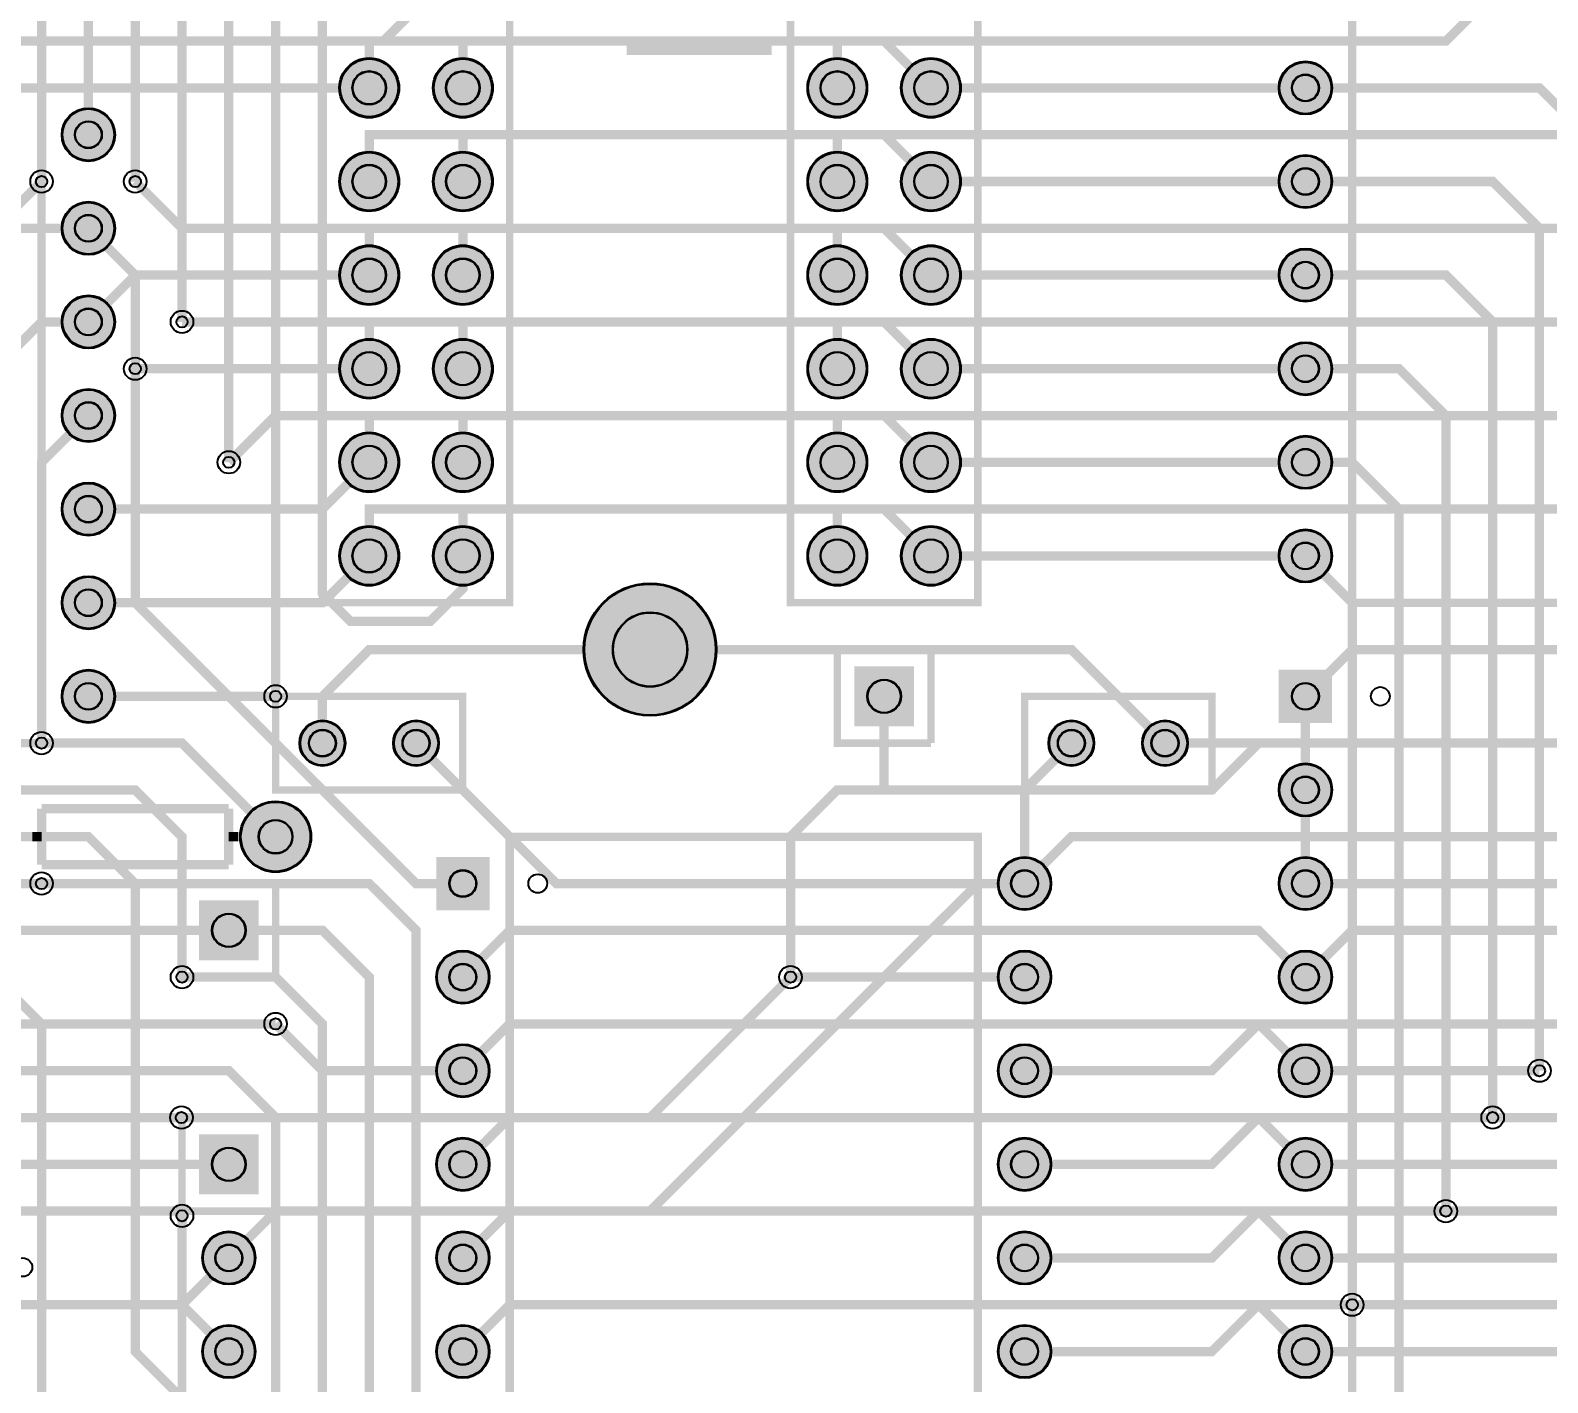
# Model space of a CAD drawing. Header units: millimetres. Extents: x 0 to 244, y -1 to 136.
# Drawn here: x 50.5 to 91.66, y 29.64 to 66.33 of the extents above; entities that cross this region are included whole.
import ezdxf

# ---------------------------------------------------------------- set-up
doc = ezdxf.new("R2010")
doc.units = ezdxf.units.MM
for name, color, linetype, true_color in [('BottomLayer', 7, 'Continuous', 0x0000ff), ('BottomSolderMaskLayer', 7, 'Continuous', 0xaa00ff), ('Hole', 7, 'Continuous', 0x222222), ('Multi-Layer', 7, 'Continuous', 0xc0c0c0), ('TopLayer', 7, 'Continuous', 0xff0000), ('TopSilkLayer', 7, 'Continuous', 0xffcc00), ('TopSolderMaskLayer', 7, 'Continuous', 0x800080)]:
    doc.layers.add(name, color=color, linetype=linetype, true_color=true_color)

msp = doc.modelspace()

# ---------------------------------------------------------------- hatches: boundary and pattern name
at = {"layer": 'BottomSolderMaskLayer'}
for points in [[(58.877, 64.77, 1), (60.503, 64.77, 1)], [(61.417, 64.77, 1), (63.043, 64.77, 1)], [(71.577, 64.77, 1), (73.203, 64.77, 1)], [(74.117, 64.77, 1), (75.743, 64.77, 1)], [(84.366, 64.77, 1), (85.814, 64.77, 1)], [(51.346, 63.5, 1), (52.794, 63.5, 1)], [(58.877, 62.23, 1), (60.503, 62.23, 1)], [(61.417, 62.23, 1), (63.043, 62.23, 1)], [(71.577, 62.23, 1), (73.203, 62.23, 1)], [(74.117, 62.23, 1), (75.743, 62.23, 1)], [(84.366, 62.23, 1), (85.814, 62.23, 1)], [(51.346, 60.96, 1), (52.794, 60.96, 1)], [(58.877, 59.69, 1), (60.503, 59.69, 1)], [(61.417, 59.69, 1), (63.043, 59.69, 1)], [(71.577, 59.69, 1), (73.203, 59.69, 1)], [(74.117, 59.69, 1), (75.743, 59.69, 1)], [(84.366, 59.69, 1), (85.814, 59.69, 1)], [(51.346, 58.42, 1), (52.794, 58.42, 1)], [(58.877, 57.15, 1), (60.503, 57.15, 1)], [(61.417, 57.15, 1), (63.043, 57.15, 1)], [(71.577, 57.15, 1), (73.203, 57.15, 1)], [(74.117, 57.15, 1), (75.743, 57.15, 1)], [(84.366, 57.15, 1), (85.814, 57.15, 1)], [(51.346, 55.88, 1), (52.794, 55.88, 1)], [(58.877, 54.61, 1), (60.503, 54.61, 1)], [(61.417, 54.61, 1), (63.043, 54.61, 1)], [(71.577, 54.61, 1), (73.203, 54.61, 1)], [(74.117, 54.61, 1), (75.743, 54.61, 1)], [(84.366, 54.61, 1), (85.814, 54.61, 1)], [(51.346, 53.34, 1), (52.794, 53.34, 1)], [(58.877, 52.07, 1), (60.503, 52.07, 1)], [(61.417, 52.07, 1), (63.043, 52.07, 1)], [(71.577, 52.07, 1), (73.203, 52.07, 1)], [(74.117, 52.07, 1), (75.743, 52.07, 1)], [(84.366, 52.07, 1), (85.814, 52.07, 1)], [(51.346, 50.8, 1), (52.794, 50.8, 1)], [(65.507, 49.53, 1), (69.114, 49.53, 1)], [(74.473, 49.073), (74.473, 47.447), (72.847, 47.447), (72.847, 49.073)], [(51.346, 48.26, 1), (52.794, 48.26, 1)], [(85.814, 48.984), (85.814, 47.536), (84.366, 47.536), (84.366, 48.984)], [(57.798, 46.99, 1), (59.042, 46.99, 1)], [(60.338, 46.99, 1), (61.582, 46.99, 1)], [(78.118, 46.99, 1), (79.362, 46.99, 1)], [(80.658, 46.99, 1), (81.902, 46.99, 1)], [(84.366, 45.72, 1), (85.814, 45.72, 1)], [(56.185, 44.45, 1), (58.115, 44.45, 1)], [(62.954, 43.904), (62.954, 42.456), (61.506, 42.456), (61.506, 43.904)], [(76.746, 43.18, 1), (78.194, 43.18, 1)], [(84.366, 43.18, 1), (85.814, 43.18, 1)], [(56.693, 42.723), (56.693, 41.097), (55.067, 41.097), (55.067, 42.723)], [(61.506, 40.64, 1), (62.954, 40.64, 1)], [(76.746, 40.64, 1), (78.194, 40.64, 1)], [(84.366, 40.64, 1), (85.814, 40.64, 1)], [(61.506, 38.1, 1), (62.954, 38.1, 1)], [(76.746, 38.1, 1), (78.194, 38.1, 1)], [(84.366, 38.1, 1), (85.814, 38.1, 1)], [(56.693, 36.373), (56.693, 34.747), (55.067, 34.747), (55.067, 36.373)], [(61.506, 35.56, 1), (62.954, 35.56, 1)], [(76.746, 35.56, 1), (78.194, 35.56, 1)], [(84.366, 35.56, 1), (85.814, 35.56, 1)], [(55.156, 33.02, 1), (56.604, 33.02, 1)], [(61.506, 33.02, 1), (62.954, 33.02, 1)], [(76.746, 33.02, 1), (78.194, 33.02, 1)], [(84.366, 33.02, 1), (85.814, 33.02, 1)], [(55.156, 30.48, 1), (56.604, 30.48, 1)], [(61.506, 30.48, 1), (62.954, 30.48, 1)], [(76.746, 30.48, 1), (78.194, 30.48, 1)], [(84.366, 30.48, 1), (85.814, 30.48, 1)]]:
    msp.add_hatch(color=256, dxfattribs=at).paths.add_polyline_path(points)
at = {"layer": 'Multi-Layer'}
for points in [[(58.903, 64.77, 1), (60.478, 64.77, 1)], [(61.443, 64.77, 1), (63.018, 64.77, 1)], [(71.603, 64.77, 1), (73.178, 64.77, 1)], [(74.143, 64.77, 1), (75.718, 64.77, 1)], [(84.392, 64.77, 1), (85.789, 64.77, 1)], [(51.372, 63.5, 1), (52.769, 63.5, 1)], [(58.903, 62.23, 1), (60.478, 62.23, 1)], [(61.443, 62.23, 1), (63.018, 62.23, 1)], [(71.603, 62.23, 1), (73.178, 62.23, 1)], [(74.143, 62.23, 1), (75.718, 62.23, 1)], [(84.392, 62.23, 1), (85.789, 62.23, 1)], [(51.372, 60.96, 1), (52.769, 60.96, 1)], [(58.903, 59.69, 1), (60.478, 59.69, 1)], [(61.443, 59.69, 1), (63.018, 59.69, 1)], [(71.603, 59.69, 1), (73.178, 59.69, 1)], [(74.143, 59.69, 1), (75.718, 59.69, 1)], [(84.392, 59.69, 1), (85.789, 59.69, 1)], [(51.372, 58.42, 1), (52.769, 58.42, 1)], [(58.903, 57.15, 1), (60.478, 57.15, 1)], [(61.443, 57.15, 1), (63.018, 57.15, 1)], [(71.603, 57.15, 1), (73.178, 57.15, 1)], [(74.143, 57.15, 1), (75.718, 57.15, 1)], [(84.392, 57.15, 1), (85.789, 57.15, 1)], [(51.372, 55.88, 1), (52.769, 55.88, 1)], [(58.903, 54.61, 1), (60.478, 54.61, 1)], [(61.443, 54.61, 1), (63.018, 54.61, 1)], [(71.603, 54.61, 1), (73.178, 54.61, 1)], [(74.143, 54.61, 1), (75.718, 54.61, 1)], [(84.392, 54.61, 1), (85.789, 54.61, 1)], [(51.372, 53.34, 1), (52.769, 53.34, 1)], [(58.903, 52.07, 1), (60.478, 52.07, 1)], [(61.443, 52.07, 1), (63.018, 52.07, 1)], [(71.603, 52.07, 1), (73.178, 52.07, 1)], [(74.143, 52.07, 1), (75.718, 52.07, 1)], [(84.392, 52.07, 1), (85.789, 52.07, 1)], [(51.372, 50.8, 1), (52.769, 50.8, 1)], [(74.448, 49.047), (74.448, 47.473), (72.873, 47.473), (72.873, 49.047)], [(51.372, 48.26, 1), (52.769, 48.26, 1)], [(85.789, 48.959), (85.789, 47.562), (84.392, 47.562), (84.392, 48.959)], [(57.823, 46.99, 1), (59.017, 46.99, 1)], [(60.363, 46.99, 1), (61.557, 46.99, 1)], [(78.143, 46.99, 1), (79.337, 46.99, 1)], [(80.683, 46.99, 1), (81.877, 46.99, 1)], [(84.392, 45.72, 1), (85.789, 45.72, 1)], [(56.21, 44.45, 1), (58.09, 44.45, 1)], [(62.929, 43.879), (62.929, 42.482), (61.532, 42.482), (61.532, 43.879)], [(76.772, 43.18, 1), (78.169, 43.18, 1)], [(84.392, 43.18, 1), (85.789, 43.18, 1)], [(56.668, 42.697), (56.668, 41.123), (55.093, 41.123), (55.093, 42.697)], [(61.532, 40.64, 1), (62.929, 40.64, 1)], [(76.772, 40.64, 1), (78.169, 40.64, 1)], [(84.392, 40.64, 1), (85.789, 40.64, 1)], [(61.532, 38.1, 1), (62.929, 38.1, 1)], [(76.772, 38.1, 1), (78.169, 38.1, 1)], [(84.392, 38.1, 1), (85.789, 38.1, 1)], [(56.668, 36.347), (56.668, 34.773), (55.093, 34.773), (55.093, 36.347)], [(61.532, 35.56, 1), (62.929, 35.56, 1)], [(76.772, 35.56, 1), (78.169, 35.56, 1)], [(84.392, 35.56, 1), (85.789, 35.56, 1)], [(55.182, 33.02, 1), (56.579, 33.02, 1)], [(61.532, 33.02, 1), (62.929, 33.02, 1)], [(76.772, 33.02, 1), (78.169, 33.02, 1)], [(84.392, 33.02, 1), (85.789, 33.02, 1)], [(55.182, 30.48, 1), (56.579, 30.48, 1)], [(61.532, 30.48, 1), (62.929, 30.48, 1)], [(76.772, 30.48, 1), (78.169, 30.48, 1)], [(84.392, 30.48, 1), (85.789, 30.48, 1)]]:
    msp.add_hatch(color=256, dxfattribs=at).paths.add_polyline_path(points)
at = {"layer": 'TopSolderMaskLayer'}
for points in [[(58.877, 64.77, 1), (60.503, 64.77, 1)], [(61.417, 64.77, 1), (63.043, 64.77, 1)], [(71.577, 64.77, 1), (73.203, 64.77, 1)], [(74.117, 64.77, 1), (75.743, 64.77, 1)], [(84.366, 64.77, 1), (85.814, 64.77, 1)], [(51.346, 63.5, 1), (52.794, 63.5, 1)], [(58.877, 62.23, 1), (60.503, 62.23, 1)], [(61.417, 62.23, 1), (63.043, 62.23, 1)], [(71.577, 62.23, 1), (73.203, 62.23, 1)], [(74.117, 62.23, 1), (75.743, 62.23, 1)], [(84.366, 62.23, 1), (85.814, 62.23, 1)], [(51.346, 60.96, 1), (52.794, 60.96, 1)], [(58.877, 59.69, 1), (60.503, 59.69, 1)], [(61.417, 59.69, 1), (63.043, 59.69, 1)], [(71.577, 59.69, 1), (73.203, 59.69, 1)], [(74.117, 59.69, 1), (75.743, 59.69, 1)], [(84.366, 59.69, 1), (85.814, 59.69, 1)], [(51.346, 58.42, 1), (52.794, 58.42, 1)], [(58.877, 57.15, 1), (60.503, 57.15, 1)], [(61.417, 57.15, 1), (63.043, 57.15, 1)], [(71.577, 57.15, 1), (73.203, 57.15, 1)], [(74.117, 57.15, 1), (75.743, 57.15, 1)], [(84.366, 57.15, 1), (85.814, 57.15, 1)], [(51.346, 55.88, 1), (52.794, 55.88, 1)], [(58.877, 54.61, 1), (60.503, 54.61, 1)], [(61.417, 54.61, 1), (63.043, 54.61, 1)], [(71.577, 54.61, 1), (73.203, 54.61, 1)], [(74.117, 54.61, 1), (75.743, 54.61, 1)], [(84.366, 54.61, 1), (85.814, 54.61, 1)], [(51.346, 53.34, 1), (52.794, 53.34, 1)], [(58.877, 52.07, 1), (60.503, 52.07, 1)], [(61.417, 52.07, 1), (63.043, 52.07, 1)], [(71.577, 52.07, 1), (73.203, 52.07, 1)], [(74.117, 52.07, 1), (75.743, 52.07, 1)], [(84.366, 52.07, 1), (85.814, 52.07, 1)], [(51.346, 50.8, 1), (52.794, 50.8, 1)], [(65.507, 49.53, 1), (69.114, 49.53, 1)], [(74.473, 49.073), (74.473, 47.447), (72.847, 47.447), (72.847, 49.073)], [(51.346, 48.26, 1), (52.794, 48.26, 1)], [(85.814, 48.984), (85.814, 47.536), (84.366, 47.536), (84.366, 48.984)], [(57.798, 46.99, 1), (59.042, 46.99, 1)], [(60.338, 46.99, 1), (61.582, 46.99, 1)], [(78.118, 46.99, 1), (79.362, 46.99, 1)], [(80.658, 46.99, 1), (81.902, 46.99, 1)], [(84.366, 45.72, 1), (85.814, 45.72, 1)], [(56.185, 44.45, 1), (58.115, 44.45, 1)], [(62.954, 43.904), (62.954, 42.456), (61.506, 42.456), (61.506, 43.904)], [(76.746, 43.18, 1), (78.194, 43.18, 1)], [(84.366, 43.18, 1), (85.814, 43.18, 1)], [(56.693, 42.723), (56.693, 41.097), (55.067, 41.097), (55.067, 42.723)], [(61.506, 40.64, 1), (62.954, 40.64, 1)], [(76.746, 40.64, 1), (78.194, 40.64, 1)], [(84.366, 40.64, 1), (85.814, 40.64, 1)], [(61.506, 38.1, 1), (62.954, 38.1, 1)], [(76.746, 38.1, 1), (78.194, 38.1, 1)], [(84.366, 38.1, 1), (85.814, 38.1, 1)], [(56.693, 36.373), (56.693, 34.747), (55.067, 34.747), (55.067, 36.373)], [(61.506, 35.56, 1), (62.954, 35.56, 1)], [(76.746, 35.56, 1), (78.194, 35.56, 1)], [(84.366, 35.56, 1), (85.814, 35.56, 1)], [(55.156, 33.02, 1), (56.604, 33.02, 1)], [(61.506, 33.02, 1), (62.954, 33.02, 1)], [(76.746, 33.02, 1), (78.194, 33.02, 1)], [(84.366, 33.02, 1), (85.814, 33.02, 1)], [(55.156, 30.48, 1), (56.604, 30.48, 1)], [(61.506, 30.48, 1), (62.954, 30.48, 1)], [(76.746, 30.48, 1), (78.194, 30.48, 1)], [(84.366, 30.48, 1), (85.814, 30.48, 1)]]:
    msp.add_hatch(color=256, dxfattribs=at).paths.add_polyline_path(points)

# ---------------------------------------------------------------- linework, layer by layer
at = {"layer": 'BottomLayer', "const_width": 0.254}
for points in [[(46.99, 41.91), (46.99, 41.91), (46.99, 64.77), (48.26, 66.04), (60.071, 66.04), (60.96, 66.929), (60.96, 68.58), (59.69, 69.85)], [(62.23, 64.77), (62.23, 66.04), (73.66, 66.04), (74.93, 64.77)], [(62.814, 7.33), (61.25, 7.33), (59.69, 8.89), (59.69, 40.64), (58.42, 41.91), (49.53, 41.91), (48.26, 43.18), (48.26, 63.5), (49.53, 64.77), (59.69, 64.77)], [(74.93, 64.77), (85.09, 64.77)], [(85.09, 64.77), (91.44, 64.77), (92.71, 63.5), (92.71, 35.56)], [(62.23, 62.23), (62.23, 63.5), (73.66, 63.5), (74.93, 62.23)], [(49.53, 44.45), (49.53, 60.96), (50.8, 62.23)], [(53.34, 62.23), (54.61, 60.96), (62.41, 60.96)], [(74.93, 62.23), (85.09, 62.23)], [(85.09, 62.23), (90.17, 62.23), (91.44, 60.96), (91.44, 38.1)], [(62.23, 59.69), (62.23, 60.96), (73.66, 60.96), (74.93, 59.69)], [(52.07, 58.42), (53.34, 59.69), (59.69, 59.69)], [(74.93, 59.69), (85.09, 59.69)], [(85.09, 59.69), (88.9, 59.69), (90.17, 58.42), (90.17, 36.83)], [(54.61, 58.42), (62.23, 58.42)], [(62.23, 57.15), (62.23, 58.42), (73.66, 58.42), (74.93, 57.15)], [(59.69, 57.15), (53.34, 57.15)], [(74.93, 57.15), (85.09, 57.15)], [(85.09, 57.15), (87.63, 57.15), (88.9, 55.88), (88.9, 34.29)], [(50.8, 46.99), (50.8, 54.61), (52.07, 55.88)], [(55.88, 54.61), (57.15, 55.88), (62.23, 55.88)], [(62.23, 54.61), (62.23, 55.88), (73.66, 55.88), (74.93, 54.61)], [(52.07, 53.34), (58.42, 53.34), (59.69, 54.61)], [(74.93, 54.61), (85.09, 54.61)], [(85.09, 54.61), (86.36, 54.61), (87.63, 53.34), (87.63, 26.67)], [(62.23, 52.07), (62.23, 53.34), (73.66, 53.34), (74.93, 52.07)], [(52.07, 50.8), (58.42, 50.8), (59.69, 52.07)], [(74.93, 52.07), (85.09, 52.07)], [(85.09, 52.07), (86.36, 50.8), (86.36, 31.75)], [(81.28, 46.99), (78.74, 49.53), (59.69, 49.53), (58.42, 48.26), (58.42, 46.99)], [(57.15, 48.26), (57.15, 48.26), (52.07, 48.26)], [(85.09, 48.26), (85.09, 43.18)], [(60.96, 46.99), (64.77, 43.18), (77.47, 43.18)], [(78.74, 46.99), (77.47, 45.72), (77.47, 43.18)], [(81.28, 46.99), (85.09, 46.99)], [(44.45, 43.18), (44.45, 43.18), (48.26, 39.37), (57.15, 39.37)], [(104.699, 7.33), (103.16, 7.33), (101.6, 8.89), (61.595, 8.89), (60.96, 9.525), (60.96, 41.91), (59.69, 43.18), (50.8, 43.18)], [(62.23, 40.64), (63.5, 41.91), (83.82, 41.91), (85.09, 40.64)], [(73.101, 7.33), (71.486, 5.715), (61.595, 5.715), (58.42, 8.89), (58.42, 39.37), (57.15, 40.64), (54.61, 40.64)], [(71.12, 40.64), (77.47, 40.64)], [(62.23, 38.1), (63.5, 39.37), (83.82, 39.37), (85.09, 38.1)], [(49.53, 38.1), (55.88, 38.1), (57.15, 36.83), (57.15, 8.89), (61.595, 4.445), (81.788, 4.445), (84.328, 6.985)], [(46.99, 36.83), (54.595, 36.83)], [(62.23, 35.56), (63.5, 36.83), (83.82, 36.83), (85.09, 35.56)], [(55.88, 35.56), (49.53, 35.56)], [(54.61, 34.163), (54.483, 34.29), (43.18, 34.29)], [(62.23, 33.02), (63.5, 34.29), (83.82, 34.29), (85.09, 33.02)], [(55.88, 33.02), (54.61, 31.75), (45.72, 31.75), (45.72, 33.02)], [(62.23, 30.48), (63.5, 31.75), (83.82, 31.75), (85.09, 30.48)]]:
    msp.add_lwpolyline(points, dxfattribs=at)
at = {"layer": 'BottomSolderMaskLayer'}
for centre, radius in [((59.69, 64.77), 0.813), ((62.23, 64.77), 0.813), ((72.39, 64.77), 0.813), ((74.93, 64.77), 0.813), ((85.09, 64.77), 0.724), ((59.69, 64.77), 0.459), ((62.23, 64.77), 0.459), ((72.39, 64.77), 0.459), ((74.93, 64.77), 0.459), ((85.09, 64.77), 0.369), ((52.07, 63.5), 0.724), ((52.07, 63.5), 0.369), ((59.69, 62.23), 0.813), ((62.23, 62.23), 0.813), ((72.39, 62.23), 0.813), ((74.93, 62.23), 0.813), ((59.69, 62.23), 0.459), ((62.23, 62.23), 0.459), ((72.39, 62.23), 0.459), ((74.93, 62.23), 0.459), ((85.09, 62.23), 0.724), ((85.09, 62.23), 0.369), ((52.07, 60.96), 0.724), ((52.07, 60.96), 0.369), ((59.69, 59.69), 0.813), ((59.69, 59.69), 0.459), ((62.23, 59.69), 0.813), ((62.23, 59.69), 0.459), ((72.39, 59.69), 0.813), ((72.39, 59.69), 0.459), ((74.93, 59.69), 0.813), ((74.93, 59.69), 0.459), ((85.09, 59.69), 0.724), ((85.09, 59.69), 0.369), ((52.07, 58.42), 0.724), ((52.07, 58.42), 0.369), ((59.69, 57.15), 0.813), ((62.23, 57.15), 0.813), ((72.39, 57.15), 0.813), ((74.93, 57.15), 0.813), ((85.09, 57.15), 0.724), ((59.69, 57.15), 0.459), ((62.23, 57.15), 0.459), ((72.39, 57.15), 0.459), ((74.93, 57.15), 0.459), ((85.09, 57.15), 0.369), ((52.07, 55.88), 0.724), ((52.07, 55.88), 0.369), ((59.69, 54.61), 0.813), ((62.23, 54.61), 0.813), ((72.39, 54.61), 0.813), ((74.93, 54.61), 0.813), ((85.09, 54.61), 0.724), ((59.69, 54.61), 0.459), ((62.23, 54.61), 0.459), ((72.39, 54.61), 0.459), ((74.93, 54.61), 0.459), ((85.09, 54.61), 0.369), ((52.07, 53.34), 0.724), ((52.07, 53.34), 0.369), ((59.69, 52.07), 0.813), ((62.23, 52.07), 0.813), ((72.39, 52.07), 0.813), ((74.93, 52.07), 0.813), ((85.09, 52.07), 0.724), ((59.69, 52.07), 0.459), ((62.23, 52.07), 0.459), ((72.39, 52.07), 0.459), ((74.93, 52.07), 0.459), ((85.09, 52.07), 0.369), ((52.07, 50.8), 0.724), ((52.07, 50.8), 0.369), ((67.31, 49.53), 1.803), ((67.31, 49.53), 1.014), ((52.07, 48.26), 0.724), ((52.07, 48.26), 0.369), ((73.66, 48.26), 0.459), ((85.09, 48.26), 0.369), ((58.42, 46.99), 0.622), ((58.42, 46.99), 0.371), ((60.96, 46.99), 0.622), ((60.96, 46.99), 0.371), ((78.74, 46.99), 0.622), ((78.74, 46.99), 0.371), ((81.28, 46.99), 0.622), ((81.28, 46.99), 0.371), ((85.09, 45.72), 0.724), ((85.09, 45.72), 0.369), ((57.15, 44.45), 0.965), ((57.15, 44.45), 0.462), ((77.47, 43.18), 0.724), ((85.09, 43.18), 0.724), ((62.23, 43.18), 0.369), ((77.47, 43.18), 0.369), ((85.09, 43.18), 0.369), ((55.88, 41.91), 0.459), ((62.23, 40.64), 0.724), ((77.47, 40.64), 0.724), ((85.09, 40.64), 0.724), ((62.23, 40.64), 0.369), ((77.47, 40.64), 0.369), ((85.09, 40.64), 0.369), ((62.23, 38.1), 0.724), ((77.47, 38.1), 0.724), ((85.09, 38.1), 0.724), ((62.23, 38.1), 0.369), ((77.47, 38.1), 0.369), ((85.09, 38.1), 0.369), ((62.23, 35.56), 0.724), ((77.47, 35.56), 0.724), ((85.09, 35.56), 0.724), ((55.88, 35.56), 0.459), ((62.23, 35.56), 0.369), ((77.47, 35.56), 0.369), ((85.09, 35.56), 0.369), ((55.88, 33.02), 0.724), ((55.88, 33.02), 0.369), ((62.23, 33.02), 0.724), ((62.23, 33.02), 0.369), ((77.47, 33.02), 0.724), ((77.47, 33.02), 0.369), ((85.09, 33.02), 0.724), ((85.09, 33.02), 0.369), ((55.88, 30.48), 0.724), ((62.23, 30.48), 0.724), ((77.47, 30.48), 0.724), ((85.09, 30.48), 0.724), ((55.88, 30.48), 0.369), ((62.23, 30.48), 0.369), ((77.47, 30.48), 0.369), ((85.09, 30.48), 0.369)]:
    msp.add_circle(centre, radius, dxfattribs=at)
at = {"layer": 'Hole'}
for centre in [(50.8, 62.23), (53.34, 62.23), (54.61, 58.42), (53.34, 57.15), (55.88, 54.61), (57.15, 48.26), (50.8, 46.99), (50.8, 43.18), (54.61, 40.64), (71.12, 40.64), (57.15, 39.37), (91.44, 38.1), (54.595, 36.83), (90.17, 36.83), (54.61, 34.163), (88.9, 34.29), (86.36, 31.75)]:
    msp.add_circle(centre, 0.152, dxfattribs=at)
at = {"layer": 'Multi-Layer'}
for centre, radius in [((59.69, 64.77), 0.787), ((62.23, 64.77), 0.787), ((72.39, 64.77), 0.787), ((74.93, 64.77), 0.787), ((85.09, 64.77), 0.699), ((59.69, 64.77), 0.445), ((62.23, 64.77), 0.445), ((72.39, 64.77), 0.445), ((74.93, 64.77), 0.445), ((85.09, 64.77), 0.356), ((52.07, 63.5), 0.699), ((52.07, 63.5), 0.356), ((59.69, 62.23), 0.787), ((62.23, 62.23), 0.787), ((72.39, 62.23), 0.787), ((74.93, 62.23), 0.787), ((59.69, 62.23), 0.445), ((62.23, 62.23), 0.445), ((72.39, 62.23), 0.445), ((74.93, 62.23), 0.445), ((85.09, 62.23), 0.699), ((85.09, 62.23), 0.356), ((50.8, 62.23), 0.305), ((53.34, 62.23), 0.305), ((52.07, 60.96), 0.699), ((52.07, 60.96), 0.356), ((59.69, 59.69), 0.787), ((59.69, 59.69), 0.445), ((62.23, 59.69), 0.787), ((62.23, 59.69), 0.445), ((72.39, 59.69), 0.787), ((72.39, 59.69), 0.445), ((74.93, 59.69), 0.787), ((74.93, 59.69), 0.445), ((85.09, 59.69), 0.699), ((85.09, 59.69), 0.356), ((52.07, 58.42), 0.699), ((52.07, 58.42), 0.356), ((54.61, 58.42), 0.305), ((59.69, 57.15), 0.787), ((62.23, 57.15), 0.787), ((72.39, 57.15), 0.787), ((74.93, 57.15), 0.787), ((85.09, 57.15), 0.699), ((53.34, 57.15), 0.305), ((59.69, 57.15), 0.445), ((62.23, 57.15), 0.445), ((72.39, 57.15), 0.445), ((74.93, 57.15), 0.445), ((85.09, 57.15), 0.356), ((52.07, 55.88), 0.699), ((52.07, 55.88), 0.356), ((59.69, 54.61), 0.787), ((62.23, 54.61), 0.787), ((72.39, 54.61), 0.787), ((74.93, 54.61), 0.787), ((85.09, 54.61), 0.699), ((55.88, 54.61), 0.305), ((59.69, 54.61), 0.445), ((62.23, 54.61), 0.445), ((72.39, 54.61), 0.445), ((74.93, 54.61), 0.445), ((85.09, 54.61), 0.356), ((52.07, 53.34), 0.699), ((52.07, 53.34), 0.356), ((59.69, 52.07), 0.787), ((62.23, 52.07), 0.787), ((72.39, 52.07), 0.787), ((74.93, 52.07), 0.787), ((85.09, 52.07), 0.699), ((59.69, 52.07), 0.445), ((62.23, 52.07), 0.445), ((72.39, 52.07), 0.445), ((74.93, 52.07), 0.445), ((85.09, 52.07), 0.356), ((52.07, 50.8), 0.699), ((52.07, 50.8), 0.356), ((67.31, 49.53), 1.778), ((67.31, 49.53), 1), ((52.07, 48.26), 0.699), ((52.07, 48.26), 0.356), ((73.66, 48.26), 0.445), ((85.09, 48.26), 0.356), ((57.15, 48.26), 0.305), ((58.42, 46.99), 0.597), ((58.42, 46.99), 0.356), ((60.96, 46.99), 0.597), ((60.96, 46.99), 0.356), ((78.74, 46.99), 0.597), ((78.74, 46.99), 0.356), ((81.28, 46.99), 0.597), ((81.28, 46.99), 0.356), ((50.8, 46.99), 0.305), ((85.09, 45.72), 0.699), ((85.09, 45.72), 0.356), ((57.15, 44.45), 0.94), ((57.15, 44.45), 0.45), ((77.47, 43.18), 0.699), ((85.09, 43.18), 0.699), ((50.8, 43.18), 0.305), ((62.23, 43.18), 0.356), ((77.47, 43.18), 0.356), ((85.09, 43.18), 0.356), ((55.88, 41.91), 0.445), ((62.23, 40.64), 0.699), ((77.47, 40.64), 0.699), ((85.09, 40.64), 0.699), ((54.61, 40.64), 0.305), ((62.23, 40.64), 0.356), ((71.12, 40.64), 0.305), ((77.47, 40.64), 0.356), ((85.09, 40.64), 0.356), ((57.15, 39.37), 0.305), ((62.23, 38.1), 0.699), ((77.47, 38.1), 0.699), ((85.09, 38.1), 0.699), ((62.23, 38.1), 0.356), ((77.47, 38.1), 0.356), ((85.09, 38.1), 0.356), ((91.44, 38.1), 0.305), ((54.595, 36.83), 0.305), ((90.17, 36.83), 0.305), ((62.23, 35.56), 0.699), ((77.47, 35.56), 0.699), ((85.09, 35.56), 0.699), ((55.88, 35.56), 0.445), ((62.23, 35.56), 0.356), ((77.47, 35.56), 0.356), ((85.09, 35.56), 0.356), ((88.9, 34.29), 0.305), ((54.61, 34.163), 0.305), ((55.88, 33.02), 0.699), ((55.88, 33.02), 0.356), ((62.23, 33.02), 0.699), ((62.23, 33.02), 0.356), ((77.47, 33.02), 0.699), ((77.47, 33.02), 0.356), ((85.09, 33.02), 0.699), ((85.09, 33.02), 0.356), ((86.36, 31.75), 0.305), ((55.88, 30.48), 0.699), ((62.23, 30.48), 0.699), ((77.47, 30.48), 0.699), ((85.09, 30.48), 0.699), ((55.88, 30.48), 0.356), ((62.23, 30.48), 0.356), ((77.47, 30.48), 0.356), ((85.09, 30.48), 0.356)]:
    msp.add_circle(centre, radius, dxfattribs=at)
at = {"layer": 'TopLayer', "const_width": 0.254}
for points in [[(57.15, 100.33), (52.07, 100.33), (50.8, 99.06), (50.8, 73.66), (53.34, 71.12), (53.34, 62.23)], [(57.15, 97.79), (53.34, 97.79), (52.07, 96.52), (52.07, 74.93), (54.61, 72.39), (54.61, 58.42)], [(72.39, 66.04), (88.9, 66.04), (90.17, 67.31), (90.17, 96.52), (88.9, 97.79), (85.09, 97.79)], [(57.15, 95.25), (54.61, 95.25), (53.34, 93.98), (53.34, 76.327), (55.88, 73.787), (55.88, 54.61)], [(57.15, 90.17), (55.88, 90.17), (54.61, 88.9), (54.61, 77.47), (57.15, 74.93), (57.15, 48.26)], [(72.39, 63.5), (95.25, 63.5), (96.52, 64.77), (96.52, 90.17)], [(57.15, 87.63), (55.88, 86.36), (55.88, 78.74), (58.42, 76.2), (58.42, 51.054), (59.182, 50.292), (61.341, 50.292), (62.23, 51.181), (62.23, 52.07)], [(54.61, 40.64), (54.61, 44.45), (53.34, 45.72), (49.53, 45.72), (45.72, 49.53), (43.942, 49.53), (43.18, 50.292), (43.18, 64.77), (48.26, 69.85), (48.26, 77.47)], [(50.8, 62.23), (50.8, 72.39)], [(52.07, 68.58), (52.07, 63.5)], [(59.69, 64.77), (59.69, 66.04), (72.39, 66.04), (72.39, 64.77)], [(59.69, 62.23), (59.69, 63.5), (72.39, 63.5), (72.39, 62.23)], [(72.129, 60.96), (99.06, 60.96), (100.33, 62.23)], [(44.45, 60.96), (52.07, 60.96)], [(53.34, 57.15), (53.34, 59.69), (52.07, 60.96)], [(59.69, 59.69), (59.69, 60.96), (72.39, 60.96), (72.39, 59.69)], [(72.39, 58.42), (99.06, 58.42), (100.33, 59.69)], [(44.45, 53.34), (45.72, 53.34), (50.8, 58.42), (52.07, 58.42)], [(59.69, 57.15), (59.69, 58.42), (72.39, 58.42), (72.39, 57.15)], [(62.23, 43.18), (60.96, 43.18), (53.34, 50.8), (53.34, 57.15)], [(72.39, 55.88), (99.06, 55.88), (100.33, 57.15)], [(59.69, 54.61), (59.69, 55.88), (72.39, 55.88), (72.39, 54.61)], [(72.39, 53.34), (99.06, 53.34), (100.33, 54.61)], [(59.69, 52.07), (59.69, 53.34), (72.39, 53.34), (72.39, 52.07)], [(100.33, 52.07), (99.06, 52.07), (96.52, 49.53), (86.36, 49.53), (85.09, 48.26)], [(71.12, 40.64), (71.12, 44.45), (72.39, 45.72), (82.55, 45.72), (83.82, 46.99), (96.52, 46.99), (100.34, 50.81), (102.87, 50.81)], [(73.66, 48.26), (73.66, 45.72), (72.39, 45.72)], [(100.33, 48.26), (96.52, 44.45), (78.74, 44.45), (77.47, 43.18)], [(57.15, 44.45), (54.61, 46.99), (50.8, 46.99)], [(50.8, 43.18), (46.99, 43.18), (45.72, 44.45), (36.83, 44.45)], [(100.33, 22.86), (99.06, 24.13), (83.82, 24.13), (81.28, 21.59), (76.2, 21.59), (74.93, 22.86), (69.85, 22.86), (63.5, 29.21), (54.61, 29.21), (53.34, 30.48), (53.34, 43.18), (52.07, 44.45), (49.53, 44.45)], [(77.47, 43.18), (76.2, 43.18), (67.31, 34.29), (57.15, 34.29), (55.88, 33.02)], [(100.33, 43.18), (85.09, 43.18)], [(85.09, 40.64), (86.36, 41.91), (101.6, 41.91)], [(50.8, 7.62), (50.8, 39.37), (49.53, 40.64)], [(54.595, 36.83), (67.31, 36.83), (71.12, 40.64)], [(57.15, 39.37), (57.15, 39.37), (58.42, 38.1), (62.23, 38.1)], [(77.47, 38.1), (82.55, 38.1), (83.82, 39.37), (99.06, 39.37), (100.33, 38.1)], [(85.09, 38.1), (91.44, 38.1)], [(77.47, 35.56), (82.55, 35.56), (83.82, 36.83), (99.06, 36.83), (100.33, 35.56)], [(85.09, 35.56), (92.71, 35.56)], [(55.88, 30.48), (54.61, 31.75), (54.61, 34.163)], [(77.47, 33.02), (82.55, 33.02), (83.82, 34.29), (99.06, 34.29), (100.33, 33.02)], [(85.09, 33.02), (93.98, 33.02)], [(77.47, 30.48), (82.55, 30.48), (83.82, 31.75), (99.06, 31.75), (100.33, 30.48)], [(85.09, 30.48), (95.25, 30.48)]]:
    msp.add_lwpolyline(points, dxfattribs=at)
at = {"layer": 'TopSilkLayer'}
for points, const_width in [([(86.36, 101.6), (86.36, 50.8), (99.06, 50.8), (99.06, 101.6), (86.36, 101.6)], 0.229), ([(63.5, 76.2), (63.5, 74.295), (63.5, 50.8), (58.42, 50.8), (58.42, 74.295), (58.42, 76.2), (63.5, 76.2)], 0.203), ([(76.2, 76.2), (76.2, 74.295), (76.2, 50.8), (71.12, 50.8), (71.12, 74.295), (71.12, 76.2), (76.2, 76.2)], 0.203), ([(45.72, 64.77), (45.72, 46.99), (50.8, 46.99), (50.8, 64.77), (45.72, 64.77)], 0.229), ([(86.36, 49.53), (86.36, 8.89), (99.06, 8.89), (99.06, 49.53), (86.36, 49.53)], 0.229), ([(62.228, 48.258), (57.148, 48.258), (57.148, 45.718), (62.228, 45.718), (62.228, 48.258)], 0.201), ([(77.473, 45.723), (82.553, 45.723), (82.553, 48.263), (77.473, 48.263), (77.473, 45.723)], 0.201), ([(63.5, 44.45), (63.5, 8.89), (76.2, 8.89), (76.2, 44.45), (63.5, 44.45)], 0.229), ([(49.53, 34.29), (49.53, 8.89), (54.61, 8.89), (54.61, 34.29), (49.53, 34.29)], 0.229)]:
    msp.add_lwpolyline(points, close=True, dxfattribs=dict(at, const_width=const_width))
for points, const_width in [([(70.612, 65.786), (66.675, 65.786)], 0.254), ([(74.93, 46.99), (72.39, 46.99), (72.39, 49.53), (74.93, 49.53), (74.93, 47.625)], 0.203), ([(74.93, 46.99), (74.93, 47.625)], 0.203), ([(50.8, 45.212), (55.88, 45.212)], 0.254), ([(50.8, 44.45), (50.8, 45.212)], 0.254), ([(55.88, 45.212), (55.88, 44.45)], 0.254), ([(50.8, 44.45), (50.546, 44.45)], 0.254), ([(50.8, 43.688), (50.8, 44.45)], 0.254), ([(55.88, 44.45), (56.134, 44.45)], 0.254), ([(55.88, 44.45), (55.88, 43.688)], 0.254), ([(55.88, 43.688), (50.8, 43.688)], 0.254), ([(57.15, 40.64), (54.61, 40.64), (54.61, 43.18), (57.15, 43.18), (57.15, 41.275)], 0.203), ([(57.15, 40.64), (57.15, 41.275)], 0.203), ([(57.15, 34.29), (54.61, 34.29), (54.61, 36.83), (57.15, 36.83), (57.15, 34.925)], 0.203), ([(57.15, 34.29), (57.15, 34.925)], 0.203)]:
    msp.add_lwpolyline(points, dxfattribs=dict(at, const_width=const_width))
for centre in [(87.122, 48.26), (64.262, 43.18), (50.292, 32.766)]:
    msp.add_circle(centre, 0.254, dxfattribs=at)
at = {"layer": 'TopSolderMaskLayer'}
for centre, radius in [((59.69, 64.77), 0.813), ((62.23, 64.77), 0.813), ((72.39, 64.77), 0.813), ((74.93, 64.77), 0.813), ((85.09, 64.77), 0.724), ((59.69, 64.77), 0.459), ((62.23, 64.77), 0.459), ((72.39, 64.77), 0.459), ((74.93, 64.77), 0.459), ((85.09, 64.77), 0.369), ((52.07, 63.5), 0.724), ((52.07, 63.5), 0.369), ((59.69, 62.23), 0.813), ((62.23, 62.23), 0.813), ((72.39, 62.23), 0.813), ((74.93, 62.23), 0.813), ((59.69, 62.23), 0.459), ((62.23, 62.23), 0.459), ((72.39, 62.23), 0.459), ((74.93, 62.23), 0.459), ((85.09, 62.23), 0.724), ((85.09, 62.23), 0.369), ((52.07, 60.96), 0.724), ((52.07, 60.96), 0.369), ((59.69, 59.69), 0.813), ((59.69, 59.69), 0.459), ((62.23, 59.69), 0.813), ((62.23, 59.69), 0.459), ((72.39, 59.69), 0.813), ((72.39, 59.69), 0.459), ((74.93, 59.69), 0.813), ((74.93, 59.69), 0.459), ((85.09, 59.69), 0.724), ((85.09, 59.69), 0.369), ((52.07, 58.42), 0.724), ((52.07, 58.42), 0.369), ((59.69, 57.15), 0.813), ((62.23, 57.15), 0.813), ((72.39, 57.15), 0.813), ((74.93, 57.15), 0.813), ((85.09, 57.15), 0.724), ((59.69, 57.15), 0.459), ((62.23, 57.15), 0.459), ((72.39, 57.15), 0.459), ((74.93, 57.15), 0.459), ((85.09, 57.15), 0.369), ((52.07, 55.88), 0.724), ((52.07, 55.88), 0.369), ((59.69, 54.61), 0.813), ((62.23, 54.61), 0.813), ((72.39, 54.61), 0.813), ((74.93, 54.61), 0.813), ((85.09, 54.61), 0.724), ((59.69, 54.61), 0.459), ((62.23, 54.61), 0.459), ((72.39, 54.61), 0.459), ((74.93, 54.61), 0.459), ((85.09, 54.61), 0.369), ((52.07, 53.34), 0.724), ((52.07, 53.34), 0.369), ((59.69, 52.07), 0.813), ((62.23, 52.07), 0.813), ((72.39, 52.07), 0.813), ((74.93, 52.07), 0.813), ((85.09, 52.07), 0.724), ((59.69, 52.07), 0.459), ((62.23, 52.07), 0.459), ((72.39, 52.07), 0.459), ((74.93, 52.07), 0.459), ((85.09, 52.07), 0.369), ((52.07, 50.8), 0.724), ((52.07, 50.8), 0.369), ((67.31, 49.53), 1.803), ((67.31, 49.53), 1.014), ((52.07, 48.26), 0.724), ((52.07, 48.26), 0.369), ((73.66, 48.26), 0.459), ((85.09, 48.26), 0.369), ((58.42, 46.99), 0.622), ((58.42, 46.99), 0.371), ((60.96, 46.99), 0.622), ((60.96, 46.99), 0.371), ((78.74, 46.99), 0.622), ((78.74, 46.99), 0.371), ((81.28, 46.99), 0.622), ((81.28, 46.99), 0.371), ((85.09, 45.72), 0.724), ((85.09, 45.72), 0.369), ((57.15, 44.45), 0.965), ((57.15, 44.45), 0.462), ((77.47, 43.18), 0.724), ((85.09, 43.18), 0.724), ((62.23, 43.18), 0.369), ((77.47, 43.18), 0.369), ((85.09, 43.18), 0.369), ((55.88, 41.91), 0.459), ((62.23, 40.64), 0.724), ((77.47, 40.64), 0.724), ((85.09, 40.64), 0.724), ((62.23, 40.64), 0.369), ((77.47, 40.64), 0.369), ((85.09, 40.64), 0.369), ((62.23, 38.1), 0.724), ((77.47, 38.1), 0.724), ((85.09, 38.1), 0.724), ((62.23, 38.1), 0.369), ((77.47, 38.1), 0.369), ((85.09, 38.1), 0.369), ((62.23, 35.56), 0.724), ((77.47, 35.56), 0.724), ((85.09, 35.56), 0.724), ((55.88, 35.56), 0.459), ((62.23, 35.56), 0.369), ((77.47, 35.56), 0.369), ((85.09, 35.56), 0.369), ((55.88, 33.02), 0.724), ((55.88, 33.02), 0.369), ((62.23, 33.02), 0.724), ((62.23, 33.02), 0.369), ((77.47, 33.02), 0.724), ((77.47, 33.02), 0.369), ((85.09, 33.02), 0.724), ((85.09, 33.02), 0.369), ((55.88, 30.48), 0.724), ((62.23, 30.48), 0.724), ((77.47, 30.48), 0.724), ((85.09, 30.48), 0.724), ((55.88, 30.48), 0.369), ((62.23, 30.48), 0.369), ((77.47, 30.48), 0.369), ((85.09, 30.48), 0.369)]:
    msp.add_circle(centre, radius, dxfattribs=at)

doc.saveas('drawing.dxf')
